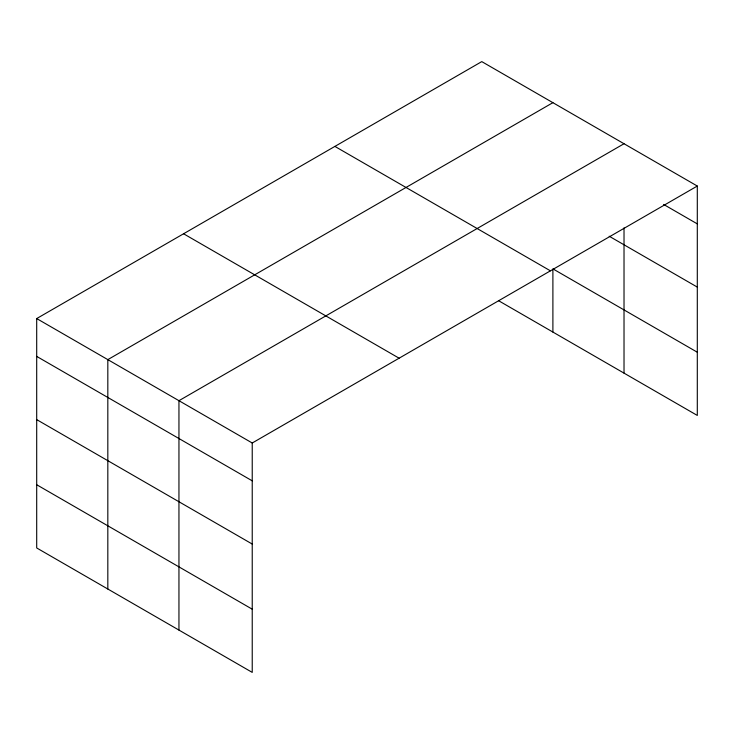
<?xml version="1.0" encoding="UTF-8"?>
<svg xmlns="http://www.w3.org/2000/svg" width="734" height="734" viewBox="0 0 734 734"><rect width="100%" height="100%" fill="white"/><g stroke="black" fill="none" stroke-linecap="round" stroke-linejoin="round"><path stroke-width="1.1" d="M697.3 186.041L481.77 61.61L36.7 318.565L36.7 547.959L252.23 672.39L252.23 442.997L697.3 186.041L697.3 415.435L498.56 300.692M552.895 102.668L107.825 359.623L107.825 589.026M624.019 143.736L178.949 400.691L178.949 630.084M663.628 204.437L697.3 223.879M609.202 236.229L697.3 287.095M697.3 352.219L552.895 268.855L552.895 332.062M334.897 146.405L550.427 270.837M183.573 233.77L399.103 358.201M36.7 318.565L252.23 442.997M36.7 356.403L252.23 480.834M36.7 419.619L252.23 544.05M36.7 484.743L252.23 609.183M624.019 227.852L624.019 373.129"/></g></svg>
